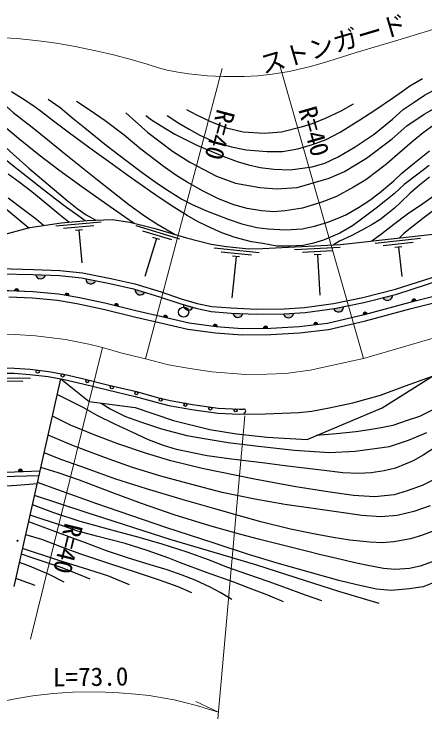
# Model space of a CAD drawing. Units: millimetres at full size, sheet at 1:1000; details may follow other scales. Extents: x 40000 to 680000, y 20000 to 380000.
# Drawn here: x 140336 to 181009, y 267715 to 337457 of the extents above; entities that cross this region are included whole.
import ezdxf
from ezdxf.enums import TextEntityAlignment as Align

# ---------------------------------------------------------------- set-up
doc = ezdxf.new("R2010")
doc.units = ezdxf.units.MM
doc.header["$LTSCALE"] = 1000
doc.linetypes.add('CHAIN', pattern=[18.5, 12, -1.5, 3.5, -1.5])
for name, color, linetype, lineweight in [('M-BGD', 7, 'Continuous', 25), ('M-BMK', 2, 'CHAIN', 13), ('M-STR-HTXT', 7, 'Continuous', 13)]:
    doc.layers.add(name, color=color, linetype=linetype, lineweight=lineweight)
doc.styles.add('ＭＳ ゴシック', font='')
doc.styles.get('ＭＳ ゴシック').set_extended_font_data('MS Gothic')

msp = doc.modelspace()

# ---------------------------------------------------------------- hatches: boundary and pattern name
at = {"layer": 'M-BGD'}
for points in [[(142460, 311683), (143450, 311645, -0.82183)], [(147436, 311263), (148408, 311070, -0.82183)], [(140390, 310057), (140791, 310038, 0.4608), (140601, 310282, 0.4608)], [(145367, 309628), (145763, 309558, 0.4608), (145606, 309824, 0.4608)], [(152325, 310217), (153273, 309932, -0.82183)], [(176846, 309408), (177806, 309652, -0.82183)], [(179738, 308962), (180127, 309060, 0.4608), (179875, 309239, 0.4608)], [(150260, 308603), (150650, 308507, 0.4608), (150511, 308783, 0.4608)], [(157090, 308707), (158042, 308431, -0.82183)], [(171967, 308319), (172949, 308454, -0.82183)], [(155126, 307456), (155518, 307367, 0.4608), (155374, 307640, 0.4608)], [(162000, 307870), (162990, 307830, -0.82183)], [(166998, 307800), (167989, 307809, -0.82183)], [(174906, 307676), (175297, 307769, 0.4608), (175047, 307951, 0.4608)], [(170014, 306679), (170413, 306723, 0.4608), (170187, 306935, 0.4608)], [(160037, 306542), (160435, 306486, 0.4608), (160268, 306746, 0.4608)], [(165028, 306343), (165430, 306348, 0.4608), (165226, 306581, 0.4608)], [(140765, 292184), (141166, 292197, 0.4608), (140958, 292426, 0.4608)]]:
    msp.add_hatch(color=256, dxfattribs=at).paths.add_polyline_path(points)

# ---------------------------------------------------------------- linework, layer by layer
for p, q in [((148948, 316860), (144466, 316465)), ((148228, 316495), (145239, 316232)), ((147108, 316095), (146411, 316034)), ((146760, 316065), (147043, 312851)), ((156746, 315190), (152438, 316489)), ((155942, 315119), (153069, 315985)), ((154419, 315265), (153283, 311496)), ((154754, 315164), (154084, 315366)), ((180556, 315243), (176083, 314745)), ((179844, 314862), (176862, 314530)), ((164610, 313834), (160133, 314286)), ((163834, 313611), (160849, 313913)), ((172605, 314363), (168111, 314128)), ((171871, 314024), (168875, 313868)), ((178734, 314437), (178038, 314359)), ((178386, 314398), (178710, 311486)), ((162311, 313463), (161898, 309375)), ((162659, 313428), (161963, 313499)), ((170738, 313665), (170039, 313628)), ((170389, 313647), (170598, 309644)), ((141953, 301409), (137454, 301451)), ((140339, 280829), (144966, 301370)), ((141201, 301116), (138201, 301144)), ((142425, 280920), (140514, 281604))]:
    msp.add_line(p, q, dxfattribs=at)
for points in [[(155507, 327421), (156652, 326668), (157668, 326066), (158709, 325471), (160240, 324800), (161845, 324330), (163306, 324036), (165395, 323857), (166922, 323857), (168419, 324111), (169874, 324546), (171239, 325053), (172609, 325790), (174558, 327007), (176042, 327942), (177793, 329123), (178778, 329847), (179530, 330367), (180781, 331069)], [(132016, 329920), (133050, 329317), (134089, 328725), (135053, 328063), (136343, 327012), (137650, 325897), (138835, 324863), (140258, 323597), (141798, 322226), (144128, 320245), (145598, 319018), (146591, 318222), (147480, 317595), (148426, 317067)], [(137836, 329915), (138905, 328919), (140254, 327717), (142131, 326266), (143852, 324879), (145463, 323566), (148594, 321060), (151701, 318610), (153233, 317503), (154455, 316707), (156272, 315646)], [(153363, 327439), (153954, 326984), (154887, 326394), (156258, 325591), (157508, 324961), (158433, 324490), (160990, 323395), (162412, 322880), (163536, 322536), (164714, 322293), (166068, 322116), (167683, 322034), (169840, 322352), (171086, 322716), (172409, 323331), (174114, 324307), (175969, 325574), (177816, 327054), (178864, 328010), (179933, 328745), (180974, 329425), (182311, 330175)], [(129234, 329300), (130512, 328804), (131443, 328342), (132442, 327743), (133898, 326845), (135400, 325898), (137205, 324726), (138381, 323938), (139317, 323185), (140780, 322059), (142310, 320814), (143253, 320089), (144424, 319186), (145520, 318358), (146634, 317559), (147359, 317021)], [(134812, 329794), (136614, 328592), (138071, 327432), (140770, 325168), (142828, 323540), (144764, 322045), (147033, 320396), (149510, 318651), (151276, 317426), (152238, 316757)], [(181441, 322475), (180297, 321621), (178963, 320598), (177957, 319656), (177125, 319018), (176179, 318250), (175398, 317645), (174586, 317062), (173840, 316514), (172601, 315772), (170956, 315086), (169968, 314783), (168962, 314567), (167638, 314494), (166339, 314494), (164966, 314744), (163835, 314930), (162234, 315348), (160918, 315801), (159878, 316271), (158544, 316914), (157464, 317519), (156143, 318360), (154900, 319185), (153828, 319903), (152711, 320681), (151503, 321563), (149672, 322856), (147841, 324179), (145811, 325660), (144222, 326857), (143038, 327793), (142428, 328252), (141407, 328946), (140066, 329775)], [(143725, 329038), (144897, 328202), (146172, 327132), (147326, 326193), (149438, 324501), (151413, 323008), (153004, 321790), (154549, 320693), (155702, 319930), (156958, 319140), (157955, 318627), (159370, 318004), (161540, 317165), (162880, 316700), (164378, 316356), (165497, 316206), (167218, 316104), (168872, 316223), (170071, 316473), (171402, 316867), (172500, 317303), (173169, 317595), (174427, 318316), (175543, 319055), (176505, 319766), (177919, 320970), (178718, 321726), (179962, 322748), (181474, 323933)], [(181910, 326495), (180836, 325722), (179762, 324833), (178308, 323560), (177234, 322631), (176394, 321971), (175168, 321058), (173951, 320324), (172270, 319411), (170806, 318833), (168902, 318262), (167188, 317976), (166064, 317902), (164834, 317981), (163425, 318229), (162090, 318587), (160586, 319184), (159055, 319921), (157463, 320841), (156355, 321522), (155086, 322416), (152888, 324102), (151227, 325470), (149365, 326905), (147784, 327973), (146509, 328809)], [(151412, 327695), (153573, 325750), (156005, 323885), (157737, 322805), (160373, 321411), (162245, 320736), (164654, 320289), (166336, 320174), (168375, 320311), (169600, 320646), (171545, 321215), (173056, 321875), (175241, 323186), (177773, 325129), (179220, 326404), (180952, 327539), (183080, 328780)], [(173895, 328546), (172675, 327849), (171122, 327113), (169863, 326606), (168761, 326281), (166810, 325776), (165105, 325652), (163000, 325785), (161490, 326131), (159820, 326805), (158364, 327497), (157430, 327968)], [(86430, 289393), (89328, 292839), (92466, 296569), (94959, 299423), (98940, 304050), (104057, 309940), (105477, 311675), (108219, 314596), (112035, 318364), (114852, 320881), (116632, 322143), (118631, 323097), (121265, 324034), (123382, 324419), (125463, 324575), (127823, 324372), (129688, 324011), (131492, 323446), (133313, 322735), (135094, 321605), (138005, 319453), (141781, 316320)], [(175750, 315010), (176740, 315751), (177944, 316657), (179273, 317684), (180817, 318711), (182602, 319980), (184095, 321003), (185434, 321835), (186726, 322365), (188125, 322691), (189947, 322924), (192160, 322924), (194060, 322646), (196064, 322218), (198938, 321205), (202577, 319707)], [(145747, 316879), (144763, 317663), (143588, 318633), (142103, 319858), (140842, 320819), (139755, 321622)], [(131665, 311678), (132522, 312609), (135605, 314239), (138969, 315538), (141899, 316353), (144982, 316811), (147581, 317041), (150053, 317117), (151811, 316862), (154181, 316277), (157391, 315309), (159847, 314689), (161351, 314465), (163573, 314241), (164943, 314263), (172666, 314667), (190957, 316702), (207224, 320909), (227625, 320329), (247348, 313130)], [(181448, 321320), (180468, 320530), (179554, 319752), (178581, 318825), (178002, 318244), (177166, 317604), (176531, 317098), (175781, 316630), (174818, 316095), (173721, 315527), (172559, 314978), (171961, 314630)], [(201135, 319334), (200288, 319579), (199304, 319796), (198102, 320064), (196841, 320309), (195191, 320642), (193379, 320993), (191359, 321225), (189765, 321225), (188220, 321072), (187143, 320906), (186247, 320652), (185535, 320324), (184596, 319760), (183380, 319034), (182136, 318211), (180934, 317333), (179699, 316376), (178936, 315760), (178488, 315315)], [(143233, 316551), (142540, 317136), (141229, 318137), (139759, 319231)], [(127449, 310652), (128738, 311131), (131365, 311636), (133916, 311990), (136164, 312141), (138918, 312268), (142252, 312192), (144879, 312091), (147102, 311838), (149906, 311283), (152281, 310753), (154896, 309967), (156891, 309285), (158458, 308831), (159923, 308528), (161843, 308376), (164343, 308275), (167072, 308301), (169093, 308427), (171972, 308824), (174861, 309419), (178090, 310240), (182451, 311627)], [(127624, 310183), (128873, 310648), (131446, 311143), (133967, 311492), (136193, 311642), (138924, 311767), (142237, 311692), (144842, 311592), (147025, 311344), (149803, 310794), (152154, 310269), (154743, 309491), (156741, 308808), (158337, 308345), (159852, 308032), (161813, 307877), (164336, 307775), (167090, 307801), (169142, 307929), (172057, 308331), (174973, 308931), (178227, 309759), (182592, 311147)], [(187162, 310825), (179502, 308903), (174991, 307696), (171354, 306828), (168553, 306516), (165750, 306351), (162926, 306321), (160335, 306500), (157661, 306874), (155248, 307428), (152389, 308078), (149307, 308838), (146651, 309402), (144723, 309741), (142201, 309972), (139826, 310084), (136555, 310066), (133762, 309840), (131535, 309509), (130440, 309320), (129185, 309098), (128001, 308772)], [(139813, 309484), (142159, 309373), (144643, 309146), (146537, 308813), (149172, 308253), (152251, 307494), (155114, 306843), (157553, 306283), (160273, 305903), (162908, 305721), (165771, 305751), (168604, 305918), (171457, 306236), (175138, 307114), (179653, 308322), (187313, 310244)], [(138608, 302440), (140376, 302423), (141933, 302307), (143782, 302093), (145399, 301800), (147256, 301366), (149713, 300753), (152461, 300097), (154386, 299564), (155776, 299222), (158008, 298816), (160553, 298473), (162644, 298372), (163065, 298379)], [(123913, 298867), (124866, 299334), (127746, 300332), (130324, 301052), (132855, 301470), (134250, 301712), (136399, 301875), (138613, 301940), (140355, 301923), (141885, 301810), (143708, 301598), (144966, 301370)], [(144966, 301370), (145297, 301310), (147139, 300880), (149594, 300267), (152336, 299612), (154260, 299081), (155672, 298733), (157930, 298322), (160508, 297974), (162636, 297872), (165214, 297913), (168517, 298037), (169806, 298180), (171525, 298487), (173878, 298999), (176599, 299755), (179075, 300676), (181768, 301620)], [(144966, 301370), (147771, 299110), (152320, 298534), (156103, 297251), (159715, 296368), (162347, 295926), (165387, 295598), (169363, 295378), (176788, 298497), (181768, 301620)], [(182167, 294685), (180822, 293819), (179834, 293262), (179060, 292938), (178102, 292532), (176989, 292256), (175702, 292067), (174443, 291999), (172882, 292068), (171291, 292258), (169360, 292488), (167151, 292766), (165146, 293009), (161867, 293429), (159449, 293761), (158148, 293998), (156407, 294364), (155127, 294770), (153629, 295333), (152010, 296084), (150316, 296884), (148575, 297751), (147179, 298538), (145710, 299269), (144613, 299806)], [(148960, 298960), (149840, 298383), (151366, 297653), (152864, 297101), (154921, 296414), (157422, 295774), (159358, 295443), (161514, 295073), (164233, 294742), (168087, 294310), (171570, 294089), (174118, 294199), (177491, 294660), (179380, 295300), (181213, 296064)], [(181876, 298333), (180486, 297633), (179246, 297234), (177847, 296747), (176688, 296508), (175280, 296295), (174174, 296127), (172271, 295915), (170259, 295754)], [(181779, 291326), (180731, 290818), (179260, 290277), (177964, 289887), (176050, 289704), (173934, 289808), (171396, 290172), (168232, 290686), (164133, 291448), (158958, 292477), (155841, 293243), (153444, 293981), (150601, 294929), (148277, 295822), (145926, 296788), (144129, 297656)], [(181522, 288802), (179915, 288233), (178266, 287841), (176651, 287710), (174777, 287842), (172497, 288169), (169956, 288527), (167132, 288934), (164159, 289466), (160930, 290121), (157917, 290894), (154868, 291735), (152065, 292583), (149758, 293412), (148229, 293975), (146219, 294748), (143706, 295777)], [(181720, 286247), (180666, 285861), (179581, 285519), (177933, 285222), (176791, 285151), (175556, 285194), (173560, 285416), (171912, 285651), (170143, 285989), (167692, 286484), (164756, 287224), (162885, 287738), (160207, 288497), (156984, 289430), (153433, 290488), (150300, 291486), (147520, 292479), (145050, 293352), (143318, 294056)], [(104651, 272090), (108119, 275219), (112357, 279089), (114738, 281293), (116495, 282912), (117593, 283857), (118432, 284520), (119994, 285573), (121613, 286568), (123643, 287719), (124741, 288251), (126888, 289226), (128206, 289809), (129659, 290318), (131064, 290728), (132450, 291118), (134479, 291547), (135887, 291763), (138073, 292075), (140376, 292172), (142912, 292251)], [(181723, 283261), (180546, 282813), (179478, 282611), (178079, 282490), (176895, 282606), (175192, 282916), (173929, 283207), (172287, 283587), (170838, 283901), (169011, 284392), (164518, 285508), (162769, 285974), (159700, 286828), (156182, 287920), (152963, 289036), (150016, 290133), (146814, 291322), (144692, 292053), (142985, 292578)], [(104980, 271778), (108421, 274886), (112662, 278758), (115044, 280963), (116794, 282576), (117879, 283509), (118698, 284156), (120237, 285195), (121842, 286180), (123852, 287320), (124932, 287843), (127072, 288816), (128323, 289373), (129796, 289890), (131188, 290295), (132557, 290681), (134560, 291104), (135953, 291318), (138114, 291626), (140392, 291723), (142809, 291798)], [(105527, 271258), (107730, 273312), (111471, 276568), (114779, 279518), (117604, 282087), (118825, 283231), (120200, 284147), (122647, 285578), (125013, 286951), (128016, 288223), (130154, 289062), (132851, 289800), (135574, 290334), (137483, 290639), (140595, 290848), (142629, 290996)], [(182641, 281513), (180828, 280784), (179487, 280575), (177678, 280407), (176228, 280539), (174272, 280982), (172499, 281401), (166598, 283055), (163551, 283968), (160159, 285093), (155350, 286665), (148516, 289003), (144667, 290371), (142652, 291099)], [(176471, 279141), (172495, 280312), (169182, 281380), (164372, 282932), (160698, 284022), (155891, 285420), (147457, 288135), (142367, 289834)], [(170798, 279396), (169202, 279965), (167051, 280758), (165494, 281308), (163467, 282017), (161404, 282746), (159679, 283420), (157482, 284209), (154994, 284997), (152728, 285656), (150378, 286301), (146863, 287252), (144265, 288101), (142945, 288602), (142153, 288883)], [(166994, 279285), (165466, 279972), (163624, 280667), (162088, 281255), (159289, 282249), (156797, 283143), (155642, 283618), (153517, 284382), (151338, 285055), (148501, 285804), (146642, 286302), (145235, 286776), (141926, 287876)], [(161892, 279534), (160736, 280228), (159746, 280749), (158265, 281437), (156964, 281952), (155483, 282465), (153812, 282950), (151552, 283638), (149495, 284333), (147408, 285135), (146047, 285634), (141780, 287229)], [(157942, 280206), (156569, 280783), (154727, 281436), (152441, 282189), (149902, 283019), (146836, 284049), (144809, 284820), (143067, 285456), (141486, 285922)], [(151747, 280996), (149601, 281870), (147210, 282634), (144651, 283438), (141183, 284576)], [(147853, 281558), (146597, 282079), (144996, 282689), (142014, 283701), (141060, 284031)], [(145297, 281235), (143813, 281991), (141859, 282835), (140868, 283180)]]:
    msp.add_lwpolyline(points, dxfattribs=at)
for centre, radius in [((157123, 307967), 500), ((142673, 302071), 150), ((145143, 301694), 150), ((147579, 301131), 150), ((150005, 300529), 150), ((152436, 299948), 150), ((154850, 299296), 150), ((157297, 298793), 150), ((159770, 298427), 150), ((162261, 298241), 150), ((140662, 285336), 50)]:
    msp.add_circle(centre, radius, dxfattribs=at)
for centre, radius, start, end in [((142959, 311762), 505, 188.96947, 346.62766), ((147941, 311262), 505, 179.96602, 337.62422), ((140592, 310079), 203, 348.33417, 186.25756), ((145570, 309624), 203, 341.06163, 178.98502), ((152827, 310169), 505, 174.4476, 332.10579), ((177302, 309624), 505, 205.43619, 3.09438), ((179925, 309041), 203, 5.12694, 203.05033), ((150462, 308586), 203, 337.20053, 175.12392), ((157593, 308663), 505, 174.9898, 332.64799), ((172445, 308484), 505, 199.02847, 356.68666), ((155329, 307442), 203, 338.22747, 176.15086), ((162499, 307947), 505, 188.8584, 346.51659), ((167493, 307902), 505, 191.70113, 349.35932), ((175094, 307753), 203, 4.45585, 202.37924), ((170210, 306733), 203, 357.4005, 195.32389), ((160240, 306545), 203, 343.07572, 180.99911), ((165228, 306377), 203, 351.64426, 189.56765), ((163067, 298179), 200, 272.56305, 90.53308), ((140965, 292222), 203, 352.81617, 190.73955)]:
    msp.add_arc(centre, radius, start, end, dxfattribs=at)
at = {"layer": 'M-BMK'}
msp.add_lwpolyline([(138125, 305804), (140447, 305743), (142465, 305621), (145429, 305255), (147752, 304796), (149097, 304460), (150900, 303941), (153345, 303361), (155607, 302750), (157532, 302414), (159916, 302047), (163254, 301807), (165368, 301831), (167242, 301879), (169643, 302215), (174928, 303391), (179678, 304764), (184388, 306122)], dxfattribs=at)
at = {"layer": 'M-STR-HTXT'}
for p, q in [((160929, 332072), (153345, 303361)), ((166572, 332613), (174928, 303391)), ((141951, 275616), (149097, 304460)), ((163165, 297717), (160501, 267715)), ((160560, 268380), (158342, 269433))]:
    msp.add_line(p, q, dxfattribs=at)
for points in [[(137989, 335170), (140630, 335039), (142736, 334822), (144518, 334574), (146384, 334261), (148414, 333832), (150164, 333436), (151930, 332957), (153498, 332495), (154637, 332149), (155495, 331918), (156552, 331720), (157625, 331555), (159489, 331351), (161054, 331270), (163142, 331270), (164462, 331351), (165881, 331514), (167577, 331791), (169686, 332265), (171414, 332754), (174219, 333667), (178318, 334876), (183324, 336392)], [(139287, 269455), (140608, 269726), (142200, 269997), (144209, 270232), (146127, 270359), (148715, 270395), (150742, 270287), (152340, 270178), (153715, 270015), (155018, 269816), (156194, 269599), (157117, 269382), (158402, 269056), (160560, 268380)]]:
    msp.add_lwpolyline(points, dxfattribs=at)

# ---------------------------------------------------------------- texts
at = {"layer": 'M-STR-HTXT', "style": 'ＭＳ ゴシック'}
for s, rotation, p in [('ストンガード', 16.432, (165164, 330997)), ('R=40', 255.204, (159929, 328289)), ('R=40', 285.956, (167934, 327850)), ('R=40', 256.086, (144853, 287329)), ('L=73.0', 0.809, (144192, 270366))]:
    msp.add_text(s, height=1833, rotation=rotation, dxfattribs=at).set_placement(p, align=Align.BOTTOM_LEFT)

doc.saveas('drawing.dxf')
